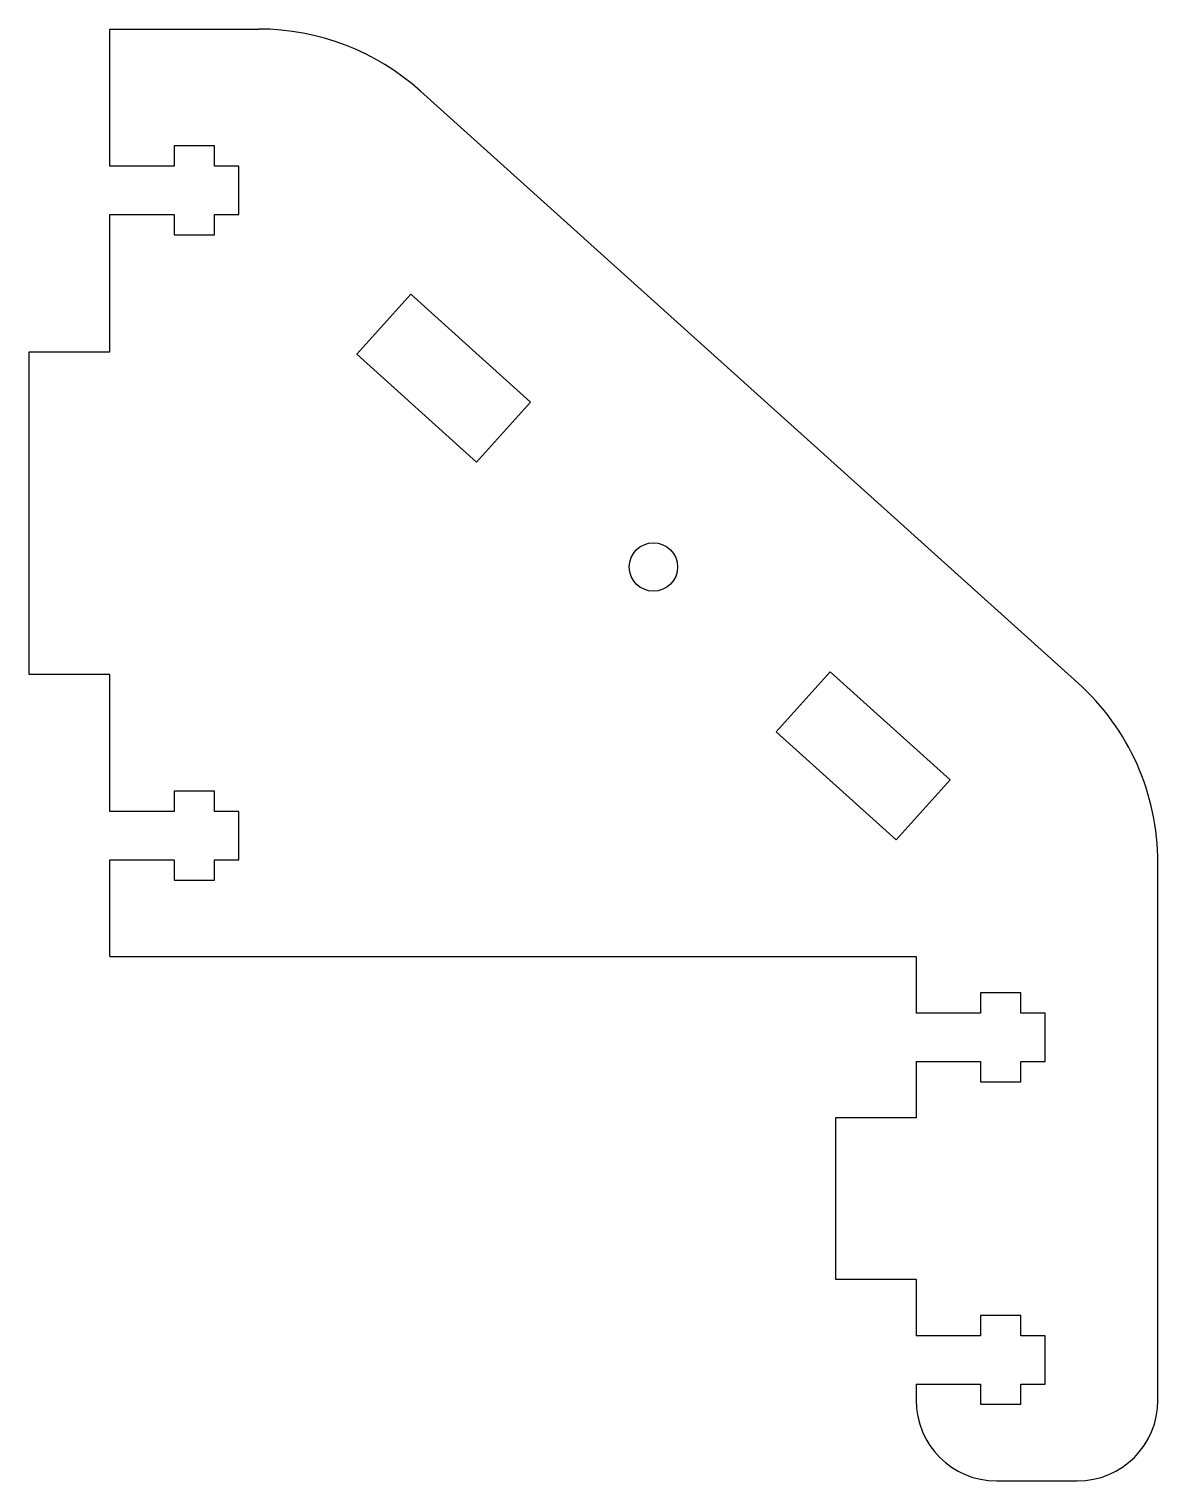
# Model space of a CAD drawing. Header units: inches. Extents: x 25 to 95, y -30 to 60.
import ezdxf

# ---------------------------------------------------------------- set-up
doc = ezdxf.new("R2010")
doc.units = ezdxf.units.IN
doc.header["$MEASUREMENT"] = 0

msp = doc.modelspace()

# ---------------------------------------------------------------- linework, layer by layer
for p, q in [((30, 51.5), (30, 60)), ((30, 60), (39.244, 60)), ((90.034, 19.469), (49.278, 56.149)), ((36.5, 52.75), (34, 52.75)), ((34, 52.75), (34, 51.5)), ((36.5, 51.5), (36.5, 52.75)), ((34, 51.5), (30, 51.5)), ((38, 51.5), (36.5, 51.5)), ((38, 48.5), (38, 51.5)), ((30, 40), (30, 48.5)), ((30, 48.5), (34, 48.5)), ((34, 48.5), (34, 47.25)), ((36.5, 47.25), (36.5, 48.5)), ((36.5, 48.5), (38, 48.5)), ((34, 47.25), (36.5, 47.25)), ((25, 20), (25, 40)), ((25, 40), (30, 40)), ((30, 20), (25, 20)), ((30, 11.5), (30, 20)), ((36.5, 12.75), (34, 12.75)), ((34, 12.75), (34, 11.5)), ((36.5, 11.5), (36.5, 12.75)), ((34, 11.5), (30, 11.5)), ((38, 11.5), (36.5, 11.5)), ((38, 8.5), (38, 11.5)), ((30, 8.5), (34, 8.5)), ((30, 2.5), (30, 8.5)), ((34, 8.5), (34, 7.25)), ((36.5, 7.25), (36.5, 8.5)), ((36.5, 8.5), (38, 8.5)), ((95, -25), (95, 8.32)), ((34, 7.25), (36.5, 7.25)), ((30, 2.5), (80, 2.5)), ((80, 2.5), (80, -1)), ((86.5, 0.25), (84, 0.25)), ((84, 0.25), (84, -1)), ((86.5, -1), (86.5, 0.25)), ((84, -1), (80, -1)), ((88, -1), (86.5, -1)), ((88, -4), (88, -1)), ((80, -4), (84, -4)), ((80, -4), (80, -7.5)), ((84, -4), (84, -5.25)), ((86.5, -5.25), (86.5, -4)), ((86.5, -4), (88, -4)), ((84, -5.25), (86.5, -5.25)), ((80, -17.5), (80, -21)), ((86.5, -19.75), (84, -19.75)), ((84, -19.75), (84, -21)), ((86.5, -21), (86.5, -19.75)), ((84, -21), (80, -21)), ((88, -21), (86.5, -21)), ((88, -24), (88, -21)), ((80, -24), (84, -24)), ((80, -24), (80, -25)), ((84, -24), (84, -25.25)), ((86.5, -25.25), (86.5, -24)), ((86.5, -24), (88, -24)), ((84, -25.25), (86.5, -25.25)), ((85, -30), (90, -30))]:
    msp.add_line(p, q)
for points in [[(45.32, 39.849), (52.753, 33.159), (56.098, 36.875), (48.665, 43.565)], [(74.68, 20.151), (82.113, 13.462), (78.768, 9.745), (71.335, 16.435)]]:
    msp.add_lwpolyline(points, close=True)
msp.add_lwpolyline([(80, -7.5), (75, -7.5), (75, -17.5), (80, -17.5)])
msp.add_circle((63.716, 26.655), 1.5)
for centre, radius, start, end in [((39.244, 45), 15, 48.01279, 90), ((80, 8.32), 15, 0, 48.01279), ((85, -25), 5, 180, 270), ((90, -25), 5, 270, 0)]:
    msp.add_arc(centre, radius, start, end)

doc.saveas('drawing.dxf')
